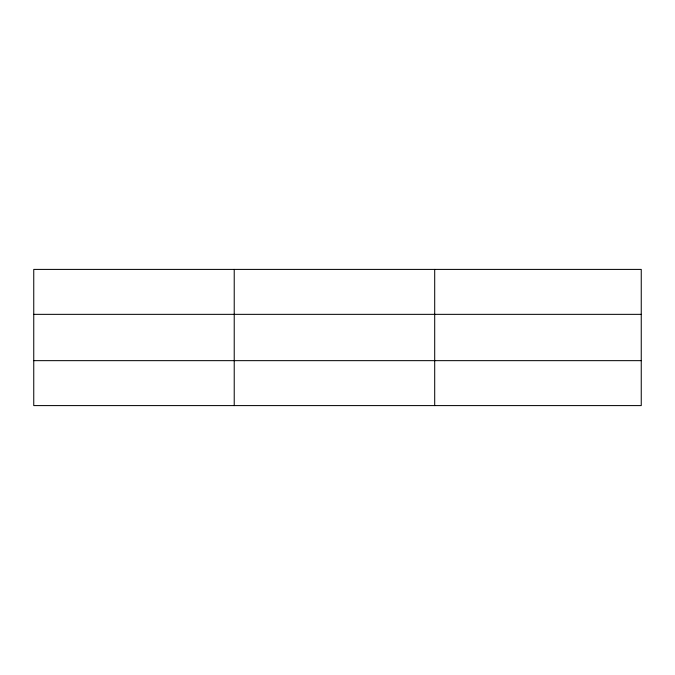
<?xml version="1.0" encoding="UTF-8"?>
<svg xmlns="http://www.w3.org/2000/svg" width="675" height="675" viewBox="0 0 675 675"><rect width="100%" height="100%" fill="white"/><g stroke="black" fill="none" stroke-linecap="round" stroke-linejoin="round"><path stroke-width="1.01" d="M234.225 269.409L234.225 405.591M434.7 269.409L434.7 405.591M641.25 360.652L641.25 405.591L33.75 405.591L33.75 269.409L641.25 269.409L641.25 360.652L33.75 360.652M33.75 314.348L641.25 314.348"/></g></svg>
